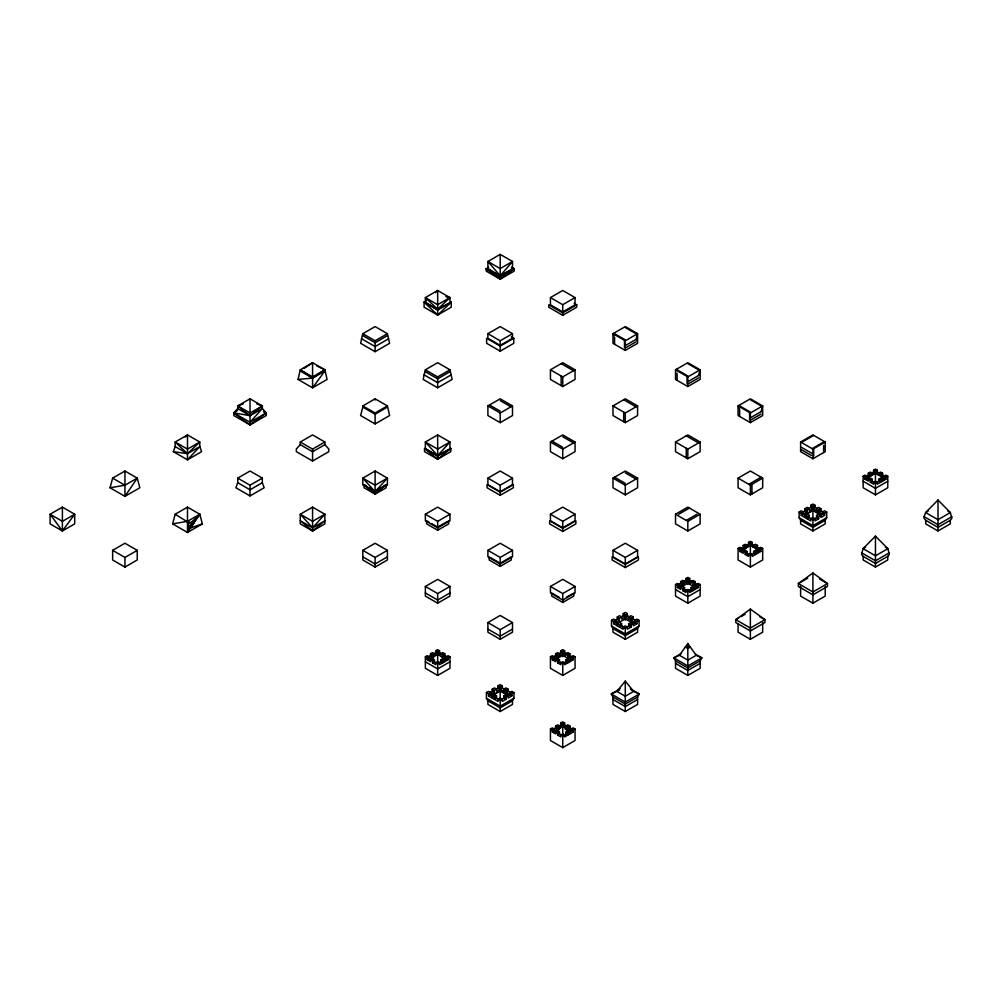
<?xml version="1.0" encoding="UTF-8"?>
<svg xmlns="http://www.w3.org/2000/svg" width="1002" height="1002" viewBox="0 0 1002 1002"><rect width="100%" height="100%" fill="white"/><g stroke="black" fill="none" stroke-linecap="round" stroke-linejoin="round"><path stroke-width="1.5" d="M250.024 398.809L250.024 424.923L266.269 415.542L266.269 412.899L262.336 408.565L262.336 405.91L250.024 398.809L237.725 405.91L237.725 408.565L233.792 412.899L233.792 415.542L250.024 424.923L266.269 412.899L263.564 411.334M437.661 662.485L437.661 654.068L444.988 659.466M437.661 459.229L424.522 448.52L437.661 456.11L437.661 434.918L425.362 442.02L425.362 448.52L437.661 456.11L437.661 459.229L450.787 451.651L450.787 448.52L437.661 455.622L424.522 448.52L424.522 451.651L437.661 459.229L450.787 448.52L437.661 455.622L425.362 442.02L437.661 449.121L449.961 442.02L449.961 448.52M508.59 695.814L500.198 690.303L500.198 691.067L508.59 695.902M511.408 267.559L514.201 268.699L500.198 279.195L500.198 254.383L512.498 261.484L512.498 268.699L500.198 275.8L487.899 268.699L486.195 268.699L486.195 271.104L500.198 279.195L514.201 271.104L514.201 268.699L511.659 267.233M562.748 734.704L562.748 726.287L570.075 731.673M620.188 688.825L611.258 693.973L625.286 702.076L639.314 693.973L633.69 691.405L625.286 681.122L625.286 711.52L637.585 704.419L637.585 697.004L639.314 693.973L630.383 688.825M750.373 609.091L735.831 619.674L735.831 622.568L750.373 630.959L764.914 622.568L764.914 619.674L750.373 609.091L750.373 639.301L762.672 632.199L762.672 622.568M875.46 536.145L875.46 567.082L887.759 559.98L887.759 556.361L889.363 554.444L887.822 548.658L875.46 536.145L863.085 548.658L861.557 554.444L863.16 556.361L875.46 563.475L887.759 556.361M361.584 338.751L360.632 343.323L375.111 351.689L389.59 343.323L387.411 333.691L375.111 326.589L362.812 333.691L361.584 338.751L375.111 346.567L388.651 338.751M424.122 374.861L423.182 379.432L437.661 387.799L452.14 379.432L449.961 369.801L437.661 362.699L425.362 369.801L424.122 374.861L437.661 382.676L451.188 374.861M298.057 379.432L300.274 369.801L312.574 362.699L324.873 369.801L327.09 379.432L312.574 387.812L298.057 379.432L312.574 378.105L324.873 371.003L312.574 387.812L312.574 362.699L303.957 368.523M362.812 407.113L360.595 415.542L375.111 423.921L389.628 415.542L387.411 405.91L375.111 398.809L362.812 405.91L362.812 407.113L375.111 414.214L387.411 407.113M110.057 487.761L112.637 478.129L124.949 471.028L137.249 478.129L139.829 487.761L124.949 496.353L110.057 487.761L124.949 485.231L137.249 478.129L124.949 496.353L124.949 471.028M172.607 523.871L175.187 514.239L187.487 507.137L199.786 514.239L202.366 523.871L187.487 532.463L172.607 523.871L187.487 521.341L199.786 514.239L187.487 532.463L187.487 507.137M636.007 339.428L637.585 333.691L625.286 326.589L612.986 333.691L612.986 343.323L625.286 350.424L637.585 343.323L637.585 333.691L625.286 340.793L612.986 333.691L613.775 335.645M698.544 375.537L700.135 369.801L687.823 362.699L675.523 369.801L675.523 379.432L687.823 386.534L700.135 379.432L700.135 369.801L687.823 376.902L675.523 369.801M761.082 411.647L762.672 405.91L750.373 398.809L738.073 405.91L738.073 415.542L750.373 422.644L762.672 415.542L762.672 405.91L750.373 413.012L738.073 405.91L739.125 408.515M173.346 451.651L175.187 446.591L175.187 442.02L187.487 434.918L199.786 442.02L199.786 446.591L201.627 451.651L187.487 459.818L173.346 451.651L187.487 453.693L199.786 446.591L187.487 459.818L187.487 434.918L185.245 437.047M237.725 482.701L235.883 487.761L250.024 495.927L264.177 487.761L262.336 482.701L262.336 478.129L250.024 471.028L237.725 478.129L237.725 482.701L250.024 489.803L262.336 482.701M924.094 516.644L925.623 512.561L937.997 500.036L950.372 512.561L951.9 518.335L950.297 520.263L937.997 527.365L925.698 520.263L924.094 518.335L924.094 516.644L937.997 524.672L951.9 516.644M187.487 532.463L189.115 528.48L199.786 514.239L191.031 522.731L191.232 524.271L188.952 527.202L189.115 528.48L202.366 523.871M681.46 653.454L673.807 657.863L675.523 660.894L675.523 668.309L687.823 675.411L700.135 668.309L700.135 660.894L701.851 657.863L695.476 654.181M493.059 696.114L490.617 694.712L490.617 692.557L488.525 691.342L486.421 692.557L486.421 698.219L487.899 700.799L487.899 704.419L500.198 711.52L512.498 704.419L512.498 700.799L513.976 698.219L513.976 692.557L511.884 691.342L509.78 692.557L509.78 694.712L507.338 696.114M618.146 623.908L615.704 622.492L615.704 620.338L613.612 619.123L611.508 620.338L611.508 626L612.986 628.58L612.986 632.199L625.286 639.301L637.585 632.199L637.585 628.58L639.063 626L639.063 620.338L636.971 619.123L634.867 620.338L634.867 622.492L632.425 623.908M805.771 515.579L803.328 514.164L803.328 512.009L801.237 510.795L799.133 512.009L799.133 517.671L800.611 520.263L800.611 523.871L812.91 530.972L825.21 523.871L825.21 520.263L826.688 517.671L826.688 512.009L824.596 510.795L822.492 512.009L822.492 514.164L820.049 515.579M679.431 655.295L687.823 643.572L696.227 655.295L701.851 657.863L687.823 665.967L673.807 657.863L679.431 655.295L687.823 660.143L696.227 655.295M62.4 530.972L74.699 514.239L62.4 507.137L50.1 514.239L50.1 523.871L62.4 530.972L74.699 523.871L74.699 514.239L62.4 521.341L50.1 514.239L62.4 530.972L62.4 507.137M175.187 514.239L191.232 524.271L199.786 514.239M625.286 681.122L616.881 691.405L611.258 693.973L612.986 697.004L612.986 704.419L625.286 711.52M500.198 254.383L487.899 261.484L500.198 275.8L512.498 261.484L500.198 268.586L487.899 261.484L487.899 268.699L500.198 276.79L514.201 268.699L512.498 268.699M236.497 411.334L233.792 412.899L250.024 422.268L262.336 408.565L250.024 415.667L233.792 412.899L237.537 410.256M375.111 491.731L387.411 478.129L375.111 471.028L362.812 478.129L362.812 484.63L375.111 491.731L387.411 484.63L387.411 478.129L375.111 485.231L362.812 478.129L375.111 491.731L362.812 484.63M437.661 455.622L449.961 442.02L437.661 434.918M300.274 444.675L296.329 449.009L296.329 451.651L312.574 461.02L328.806 451.651L328.806 449.009L324.873 444.675L324.873 442.02L312.574 434.918L300.274 442.02L300.274 444.675L312.574 451.777L324.873 444.675M449.961 302.166L449.961 297.581L437.661 290.48L425.362 297.581L437.661 309.267L451.226 302.166L437.661 309.267L424.084 302.166L437.661 315.054L451.226 302.166L451.226 307.213L437.661 315.054L424.084 307.213L424.084 302.166L426.551 300.738M187.487 453.693L199.786 442.02L187.487 449.121L175.187 442.02L187.487 453.693L175.187 446.591M435.419 292.609L437.661 290.48L437.661 315.054M437.661 309.267L449.961 297.581L445.852 296.742M187.487 521.341L188.952 527.202L193.724 522.831L193.536 521.29L191.031 522.731L187.487 521.341L189.115 528.48M366.519 486.045L364.064 484.63L364.064 487.761L375.111 494.136L386.171 484.63L387.411 484.63L375.111 491.005M312.574 530.972L324.873 520.739L312.574 527.841L300.274 520.739L312.574 530.972L324.873 523.871L324.873 514.239L312.574 507.137L300.274 514.239L300.274 523.871L312.574 530.972L312.574 507.137M237.725 408.565L250.024 415.667L262.336 405.91L256.863 403.931M430.321 659.466L437.661 654.068L437.661 655.421M555.409 731.673L562.748 726.287M812.91 572.981L798.369 583.565L798.369 586.458L812.91 594.85L827.452 586.458L827.452 583.565L812.91 572.981L812.91 603.191L825.21 596.09L825.21 586.458M300.274 371.003L312.574 378.105L324.873 369.801L316.67 365.868M491.819 695.814L500.198 690.303M741.994 550.649L750.373 545.151L758.752 550.649M804.531 515.266L812.91 509.755L821.302 515.266M867.068 478.43L875.447 472.919L883.827 478.43M500.198 279.195L486.195 268.699L488.738 267.233M262.336 405.91L250.024 413.012L237.725 405.91L243.198 403.931M324.873 369.801L312.574 376.902L300.274 369.801L312.574 378.105M362.812 333.691L375.111 340.793L387.411 333.691M449.961 297.581L437.661 304.683L425.362 297.581L425.362 302.166L437.661 309.994L451.226 302.166M387.411 335.62L375.111 342.722L362.812 335.62M250.024 422.268L266.269 412.899L263.564 411.772M112.637 550.348L124.949 543.247L137.249 550.348L137.249 559.98L124.949 567.082L112.637 559.98L112.637 550.348L124.949 557.45L137.249 550.348M487.899 333.691L500.198 326.589L512.498 333.691L512.498 338.275L500.198 345.377L487.899 338.275L487.899 333.691L500.198 340.793L512.498 333.691M550.436 297.581L562.748 290.48L575.048 297.581L575.048 304.808L562.748 311.91L550.436 304.808L550.436 297.581L562.748 304.683L575.048 297.581M237.725 478.129L250.024 485.231L262.336 478.129M300.274 442.02L312.574 449.121L324.873 442.02M362.812 405.91L375.111 413.012L387.411 405.91M425.362 369.801L437.661 376.902L449.961 369.801M449.961 371.729L437.661 378.831L425.362 371.729M191.232 524.271L193.724 522.831L191.607 527.039L191.457 525.749L188.952 527.202M500.198 346.103L513.775 338.275L513.775 343.323L500.198 351.163L486.634 343.323L486.634 338.275L500.198 346.103L500.198 351.163M562.748 312.9L576.751 304.808L576.751 307.213L562.748 315.304L548.745 307.213L548.745 304.808L562.748 312.9L562.748 315.304M487.899 405.91L500.198 398.809L512.498 405.91L512.498 415.542L500.198 422.644L487.899 415.542L487.899 405.91L500.198 413.012L512.498 405.91M550.436 369.801L562.748 362.699L575.048 369.801L575.048 379.432L562.748 386.534L550.436 379.432L550.436 369.801L562.748 376.902L575.048 369.801M626.075 345.151L636.796 338.964M378.794 488.888L381.248 487.46M383.703 486.045L386.171 484.63L386.171 487.761L375.111 494.136L364.064 484.63M437.661 456.11L450.787 448.52M626.075 347.556L636.007 341.832M362.812 550.348L375.111 543.247L387.411 550.348L387.411 559.98L375.111 567.082L362.812 559.98L362.812 550.348L375.111 557.45L387.411 550.348M425.362 514.239L437.661 507.137L449.961 514.239L449.961 520.739L437.661 527.841L425.362 520.739L425.362 514.239L437.661 521.341L449.961 514.239M487.899 478.129L500.198 471.028L512.498 478.129L512.498 484.63L500.198 491.731L487.899 484.63L487.899 478.129L500.198 485.231L512.498 478.129M550.436 442.02L562.748 434.918L575.048 442.02L575.048 451.651L562.748 458.753L550.436 451.651L550.436 442.02L562.748 449.121L575.048 442.02M612.986 405.91L625.286 398.809L637.585 405.91L637.585 415.542L625.286 422.644L612.986 415.542L612.986 405.91L625.286 413.012L637.585 405.91M688.624 381.261L699.333 375.074M447.481 521.453L437.661 527.115L431.524 523.57M387.411 556.849L375.111 563.951L362.812 556.849M500.198 492.22L513.337 484.63L513.337 487.761L500.198 495.339L487.06 487.761L487.06 484.63L500.198 492.22L500.198 495.339M688.624 383.666L698.544 377.942M429.069 522.155L426.601 520.739L426.601 523.871L437.661 530.246L448.708 523.871L448.708 520.739M425.362 586.458L437.661 579.356L449.961 586.458L449.961 596.09L437.661 603.191L425.362 596.09L425.362 586.458L437.661 593.56L449.961 586.458M487.899 550.348L500.198 543.247L512.498 550.348L512.498 556.849L500.198 563.951L487.899 556.849L487.899 550.348L500.198 557.45L512.498 550.348M550.436 514.239L562.748 507.137L575.048 514.239L575.048 520.739L562.748 527.841L550.436 520.739L550.436 514.239L562.748 521.341L575.048 514.239M612.986 478.129L625.286 471.028L637.585 478.129L637.585 487.761L625.286 494.863L612.986 487.761L612.986 478.129L625.286 485.231L637.585 478.129M675.523 442.02L687.823 434.918L700.135 442.02L700.135 451.651L687.823 458.753L675.523 451.651L675.523 442.02L687.823 449.121L700.135 442.02M751.162 417.371L761.883 411.183M449.961 592.959L437.661 600.06L425.362 592.959M562.748 528.317L575.874 520.739L575.874 523.871L562.748 531.448L549.61 523.871L549.61 520.739L562.748 528.317L562.748 531.448M751.162 419.775L761.082 414.051M489.151 556.849L489.151 559.98L500.198 566.355L511.245 559.98L511.245 556.849L500.198 563.224L490.379 557.563M443.773 660.08L446.216 658.677L446.216 656.748L448.082 655.671L449.961 656.748L449.961 668.309L437.661 675.411L425.362 668.309L425.362 656.748L427.228 655.671L429.106 656.748L429.106 658.677L431.286 659.93M434.392 653.692L432.376 654.857L432.376 656.786L430.497 655.709L430.497 653.78L432.513 652.615L434.392 653.692L434.392 655.621M446.992 656.961L444.813 655.709L444.813 653.78L442.796 652.615L440.93 653.692L440.93 655.621L435.782 652.653L435.782 650.724L437.661 649.647L439.527 650.724L439.527 652.653L427.228 659.754L427.228 657.826L429.106 656.748M428.317 656.961L430.898 655.471M433.34 654.068L435.782 652.653M487.899 622.568L500.198 615.466L512.498 622.568L512.498 632.199L500.198 639.301L487.899 632.199L487.899 622.568L500.198 629.669L512.498 622.568M550.436 586.458L562.748 579.356L575.048 586.458L575.048 592.959L562.748 600.06L550.436 592.959L550.436 586.458L562.748 593.56L575.048 586.458M612.986 550.348L625.286 543.247L637.585 550.348L637.585 556.849L625.286 563.951L612.986 556.849L612.986 550.348L625.286 557.45L637.585 550.348M675.523 514.239L687.823 507.137L700.135 514.239L700.135 523.871L687.823 530.972L675.523 523.871L675.523 514.239L687.823 521.341L700.135 514.239M738.073 478.129L750.373 471.028L762.672 478.129L762.672 487.761L750.373 494.863L738.073 487.761L738.073 478.129L750.373 485.231L762.672 478.129M800.611 442.02L812.91 434.918L825.21 442.02L825.21 451.651L812.91 458.753L800.611 451.651L800.611 442.02L812.91 449.121L825.21 442.02M435.782 650.724L437.661 651.814L439.527 650.724M802.201 442.02L813.712 435.382M678.705 514.239L689.414 508.052M430.321 659.654L432.764 658.239M427.228 659.754L430.497 661.646L430.497 659.717L432.376 658.64L434.392 659.804L434.392 661.721L436.571 662.986M430.497 659.717L432.513 660.882L434.392 659.804M440.93 653.692L442.947 654.857L444.813 653.78M432.513 660.882L432.513 662.81L434.392 661.721M442.947 654.857L442.947 656.786L444.813 655.709M432.513 662.81L435.782 664.689L435.782 662.773L437.661 661.683L439.527 662.773L439.527 664.689L448.082 659.754L448.082 657.826L446.216 656.748M444.813 659.717L442.796 660.882L442.796 662.81L440.93 661.721L440.93 659.804L442.947 658.64L444.813 659.717L444.813 661.646M438.751 662.986L441.318 661.495M435.782 662.773L437.661 663.85L439.527 662.773M448.082 657.826L449.961 656.748M686.245 520.426L696.954 514.239M748.782 484.317L761.082 477.215M812.121 448.671L823.631 442.02M449.961 661.808L437.661 668.91L425.362 661.808M566.431 597.205L572.568 593.66M512.498 629.068L500.198 636.17L487.899 629.068M625.286 564.427L638.424 556.849L638.424 559.98L625.286 567.558L612.147 559.98L612.147 556.849L625.286 564.427L625.286 567.558M559.066 597.205L551.689 592.959L551.689 596.09L562.748 602.465L573.795 596.09L573.795 592.959M489.74 692.795L492.182 691.393L492.182 689.226L494.437 687.923L496.541 689.138L496.541 691.292L502.303 687.973L504.745 689.376M513.976 692.557L511.884 693.76L511.884 695.927L498.107 687.973L498.107 685.806L500.198 684.604L502.303 685.806L502.303 687.973M614.827 620.576L617.27 619.173L617.27 617.007L619.524 615.704L621.628 616.919L621.628 619.073L627.39 615.754L629.82 617.157M634.867 620.338L636.971 621.553L636.971 623.707L623.194 615.754L623.194 613.6L625.286 612.385L627.39 613.6L627.39 615.754M802.452 512.247L804.894 510.845L804.894 508.69L807.161 507.375L809.253 508.59L809.253 510.744L815.014 507.425L817.457 508.828M826.688 512.009L824.596 513.224L824.596 515.379L810.818 507.425L810.818 505.271L812.91 504.056L815.014 505.271L815.014 507.425M568.848 660.08L571.303 658.677L571.303 656.748L573.169 655.671L575.048 656.748L575.048 668.309L562.748 675.411L550.436 668.309L550.436 656.748L552.315 655.671L554.194 656.748L554.194 658.677L556.373 659.93M559.479 653.692L557.463 654.857L557.463 656.786L555.584 655.709L555.584 653.78L557.6 652.615L559.479 653.692L559.479 655.621M572.079 656.961L569.9 655.709L569.9 653.78L567.883 652.615L566.017 653.692L566.017 655.621L560.87 652.653L560.87 650.724L562.748 649.647L564.614 650.724L564.614 652.653L552.315 659.754L552.315 657.826L554.194 656.748M693.935 587.873L696.377 586.458L696.377 584.529L698.256 583.452L700.135 584.529L700.135 596.09L687.823 603.191L675.523 596.09L675.523 584.529L677.402 583.452L679.268 584.529L679.268 586.458L681.448 587.711M684.566 581.486L682.537 582.65L682.537 584.567L680.671 583.49L680.671 581.561L682.688 580.396L684.566 581.486L684.566 583.402M697.167 584.742L694.987 583.49L694.987 581.561L692.971 580.396L691.092 581.486L691.092 583.402L685.957 580.434L685.957 578.505L687.823 577.428L689.702 578.505L689.702 580.434L677.402 587.535L677.402 585.619L675.523 584.529M756.485 551.764L758.927 550.348L758.927 548.42L760.794 547.342L762.672 548.42L762.672 559.98L750.373 567.082L738.073 559.98L738.073 548.42L739.939 547.342L741.818 548.42L741.818 550.348L743.998 551.601M747.104 545.376L745.087 546.541L745.087 548.457L743.208 547.38L743.208 545.451L745.225 544.286L747.104 545.376L747.104 547.292M746.052 545.739L748.494 544.324L748.494 542.408L750.373 541.318L752.239 542.408L752.239 544.324L739.939 551.426L739.939 549.509L738.073 548.42M884.014 479.82L884.014 476.2L885.881 475.123L887.759 476.2L887.759 487.761L875.46 494.863L863.16 487.761L863.16 476.2L865.027 475.123L866.905 476.2L866.905 478.129L869.085 479.394M872.191 473.157L870.174 474.322L870.174 476.238L868.296 475.161L868.296 473.232L870.312 472.067L872.191 473.157L872.191 475.073M884.791 476.426L882.612 475.161L882.612 473.232L880.595 472.067L878.729 473.157L878.729 475.073L873.581 472.105L873.581 470.188L875.46 469.099L877.326 470.188L877.326 472.105L865.027 479.207L865.027 477.29L863.16 476.2M495.664 689.376L498.107 687.973M620.752 617.157L623.194 615.754M808.376 508.828L810.818 507.425M486.421 692.557L488.525 693.76L490.617 692.557M492.182 689.226L494.274 690.441L496.541 689.138M498.107 685.806L500.198 687.021L502.303 685.806M611.508 620.338L613.612 621.553L615.704 620.338M617.27 617.007L619.361 618.221L621.628 616.919M623.194 613.6L625.286 614.802L627.39 613.6M799.133 512.009L801.237 513.224L803.328 512.009M804.894 508.69L806.998 509.893L809.253 508.59M810.818 505.271L812.91 506.473L815.014 505.271M553.405 656.961L555.985 655.471M558.427 654.068L560.87 652.653M678.492 584.742L681.072 583.264M683.514 581.849L685.957 580.434M741.029 548.633L743.609 547.155M866.116 476.426L868.696 474.935M871.139 473.52L873.581 472.105M560.87 650.724L562.748 651.814L564.614 650.724M677.402 585.619L679.268 584.529M685.957 578.505L687.823 579.594L689.702 578.505M739.939 549.509L741.818 548.42M748.494 542.408L750.373 543.485L752.239 542.408M865.027 477.29L866.905 476.2M875.447 481.799L875.46 471.266L877.326 470.188M488.525 693.76L488.525 695.927L494.274 692.595L494.274 690.441M613.612 621.553L613.612 623.707L619.361 620.376L619.361 618.221M801.237 513.224L801.237 515.379L806.998 512.06L806.998 509.893M491.819 695.902L499.009 691.756M503.856 691.292L503.856 689.138L505.96 687.923L508.214 689.226L508.214 691.393L510.657 692.795M616.906 623.695L625.286 618.848L633.665 623.695M628.943 619.073L628.943 616.919L631.047 615.704L633.302 617.007L633.302 619.173L635.744 620.576M804.531 515.366L811.72 511.22M816.58 510.744L816.58 508.59L818.672 507.375L820.939 508.69L820.939 510.845L823.368 512.247M555.409 659.654L562.748 655.421L570.075 659.654M680.496 587.435L687.823 583.202L695.163 587.435M739.939 551.426L743.208 553.317L743.208 551.388L745.087 550.311L747.104 551.476L747.104 553.405L749.283 554.657M751.462 546.04L753.642 547.292L753.642 545.376L755.508 544.286L757.537 545.451L757.537 547.38L759.704 548.633M865.027 479.207L868.296 481.098L868.296 479.169L870.174 478.092L872.191 479.257L872.191 481.185L874.37 482.438M492.182 698.031L492.182 695.876L494.437 697.179L496.541 695.977L496.541 698.131L499.009 699.546M503.856 689.138L506.123 690.441L508.214 689.226M619.524 624.972L621.628 623.758L621.628 625.912L619.524 627.127L619.524 624.972L617.27 623.657L617.27 625.824M628.943 616.919L631.21 618.221L633.302 617.007M804.894 517.495L804.894 515.341L807.161 516.644L809.253 515.429L809.253 517.583L811.72 519.011M816.58 508.59L818.834 509.893L820.939 508.69M552.315 659.754L555.584 661.646L555.584 659.717L557.6 660.882L559.479 659.804L559.479 661.721L561.659 662.986M566.017 653.692L568.034 654.857L569.9 653.78M677.402 587.535L680.671 589.427L680.671 587.498L682.688 588.662L684.554 587.585L684.554 589.514L686.733 590.767M691.092 581.486L693.121 582.65L694.987 581.561M743.208 551.388L745.225 552.553L747.104 551.476M753.642 545.376L755.658 546.541L757.537 545.451M868.296 479.169L870.312 480.334L872.191 479.257M878.729 473.157L880.745 474.322L882.612 473.232M496.541 698.131L494.437 699.346L494.437 697.179M508.214 691.393L506.123 692.595L506.123 690.441M557.6 660.882L557.6 662.81L559.479 661.721M568.034 654.857L568.034 656.786L569.9 655.709M633.302 619.173L631.21 620.376L631.21 618.221M682.688 588.662L682.688 590.591L684.554 589.514M693.121 582.65L693.121 584.567L694.987 583.49M745.225 552.553L745.225 554.482L747.104 553.405M755.658 546.541L755.658 548.457L757.537 547.38M809.253 517.583L807.161 518.798L807.161 516.644M820.939 510.845L818.834 512.06L818.834 509.893M870.312 480.334L870.312 482.263L872.191 481.185M880.745 474.322L880.745 476.238L882.612 475.161M557.6 662.81L560.87 664.689L560.87 662.773L562.748 661.683L564.614 662.773L564.614 664.689L573.169 659.754L573.169 657.826L575.048 656.748M569.9 659.717L567.883 660.882L567.883 662.81L566.017 661.721L566.017 659.804L568.034 658.64L569.9 659.717L569.9 661.646M682.688 590.591L685.957 592.483L685.957 590.554L687.823 589.477L689.702 590.554L689.702 592.483L698.256 587.535L698.256 585.619L696.377 584.529M694.987 589.427L694.987 587.498L692.971 588.662L692.971 590.591L691.092 589.514L691.092 587.585L693.121 586.42M745.225 554.482L748.494 556.373L748.494 554.444L750.373 553.367L752.239 554.444L752.239 556.373L760.794 551.426L760.794 549.509L762.672 548.42M757.537 551.388L755.508 552.553L755.508 554.482L753.642 553.405L753.642 551.476L755.658 550.311L757.537 551.388L757.537 553.317M870.312 482.263L873.581 484.154L873.581 482.225L875.46 481.148L877.326 482.225L877.326 484.154L885.881 479.207L885.881 477.29L884.014 476.2M882.612 479.169L880.595 480.334L880.595 482.263L878.729 481.185L878.729 479.257L880.745 478.092L882.612 479.169L882.612 481.098M488.525 695.927L498.107 701.45L498.107 699.296L500.198 698.081L502.303 699.296L502.303 701.45L505.96 699.346L505.96 697.179L508.214 695.876L508.214 698.031L511.884 695.927M501.426 699.534L503.856 698.131L503.856 695.977L506.123 694.674M613.612 623.707L623.194 629.231L623.194 627.077L625.286 625.874L627.39 627.077L627.39 629.231L631.047 627.127L631.047 624.972L633.302 623.657L633.302 625.824L636.971 623.707M626.5 627.327L628.943 625.912L628.943 623.758L631.21 622.455L633.302 623.657M801.237 515.379L810.818 520.915L810.818 518.748L812.91 517.546L815.014 518.748L815.014 520.915L818.672 518.798L818.672 516.644L820.939 515.341L820.939 517.495L824.596 515.379M814.138 518.998L816.58 517.583L816.58 515.429L818.834 514.126M563.838 662.986L566.406 661.495M688.913 590.767L691.493 589.276M751.462 554.657L754.043 553.167M876.55 482.438L879.117 480.947M881.572 479.545L884.014 478.129M560.87 662.773L562.748 663.85L564.614 662.773M685.957 590.554L687.823 591.631L689.702 590.554M698.256 585.619L700.135 584.529M748.494 554.444L750.373 555.521L752.239 554.444M873.581 482.225L875.46 483.302L877.326 482.225M885.881 477.29L887.759 476.2M498.107 699.296L500.198 700.511L502.303 699.296M623.194 627.077L625.286 628.292L627.39 627.077M636.971 621.553L639.063 620.338M810.818 518.748L812.91 519.963L815.014 518.748M700.135 589.589L687.823 596.691L675.523 589.589M887.759 481.261L875.46 488.362L863.16 481.261M513.976 698.219L500.198 706.172L486.421 698.219M639.063 626L625.286 633.953L611.508 626M826.688 517.671L812.91 525.624L799.133 517.671M512.498 700.799L500.198 707.9L487.899 700.799M637.585 628.58L625.286 635.681L612.986 628.58M825.21 520.263L812.91 527.365L800.611 520.263M738.474 618.146L735.831 619.674L750.373 628.066L764.914 619.674L759.629 616.631M741.117 616.631L745.087 614.339M807.625 578.229L798.369 583.565L812.91 591.969L827.452 583.565L819.523 578.993M690.315 647.042L687.823 648.482L685.343 647.042M568.848 732.299L571.303 730.896L571.303 728.968L573.169 727.89L575.048 728.968L575.048 740.516L562.748 747.617L550.436 740.516L550.436 728.968L552.315 727.89L554.194 728.968L554.194 730.896L556.373 732.149M559.479 725.911L557.463 727.076L557.463 729.005L555.584 727.928L555.584 725.999L557.6 724.834L559.479 725.911L559.479 727.84M572.079 729.18L569.9 727.928L569.9 725.999L567.883 724.834L566.017 725.911L566.017 727.84L560.87 724.872L560.87 722.943L562.748 721.866L564.614 722.943L564.614 724.872L552.315 731.974L552.315 730.045L550.436 728.968M865.565 547.23L863.085 548.658L875.46 555.809L887.822 548.658L885.355 547.23M928.102 511.12L925.623 512.561L937.997 519.7L950.372 512.561L947.892 511.12M619.286 690.015L616.881 691.405L625.286 696.252L633.69 691.405L631.285 690.015M553.405 729.18L555.985 727.69M558.427 726.287L560.87 724.872M552.315 730.045L554.194 728.968M560.87 722.943L562.748 724.033L564.614 722.943M555.409 731.873L559.078 729.757M552.315 731.974L555.584 733.865L555.584 731.936L557.463 730.859L559.479 732.024L559.479 733.94L561.659 735.205M555.584 731.936L557.6 733.101L559.479 732.024M566.017 725.911L568.034 727.076L569.9 725.999M557.6 733.101L557.6 735.03L559.479 733.94M568.034 727.076L568.034 729.005L569.9 727.928M557.6 735.03L560.87 736.908L560.87 734.992L562.748 733.902L564.614 734.992L564.614 736.908L573.169 731.974L573.169 730.045L571.303 728.968M569.9 731.936L567.883 733.101L567.883 735.03L566.017 733.94L566.017 732.024L568.034 730.859L569.9 731.936L569.9 733.865M563.838 735.205L566.406 733.714M560.87 734.992L562.748 736.069L564.614 734.992M573.169 730.045L575.048 728.968M637.585 697.004L625.286 704.105L612.986 697.004M700.135 660.894L687.823 667.996L675.523 660.894M889.363 552.753L875.46 560.782L861.557 552.753M637.585 699.496L625.286 706.598L612.986 699.496M700.135 663.387L687.823 670.488L675.523 663.387M925.698 520.263L925.698 523.871L937.997 530.972L950.297 523.871L950.297 520.263M500.198 275.8L514.201 268.699M877.326 472.105L879.505 473.37M873.581 470.188L875.46 471.266M625.286 327.504L636.796 334.154M687.823 363.613L699.333 370.264M750.373 399.723L761.883 406.374M880.745 476.238L885.881 479.207M574.196 303.343L576.751 304.808M868.296 473.232L870.174 474.322M878.729 479.257L880.595 480.334M613.775 333.24L625.286 339.878M676.325 369.35L687.823 375.988M738.862 405.459L750.373 412.098M801.412 447.293L812.121 453.48M801.412 449.698L811.332 455.434M486.195 268.699L500.198 276.79M822.492 512.009L824.596 513.224M561.158 363.613L573.457 370.715M623.695 399.723L636.007 406.825M686.245 435.832L698.544 442.934M812.91 510.519L821.302 515.366M511.308 336.847L513.775 338.275M816.58 515.429L818.672 516.644M804.894 510.845L806.998 512.06M816.58 517.583L818.672 518.798M806.998 514.126L809.253 515.429M424.084 302.166L437.661 309.994M875.46 567.082L863.16 559.98L863.16 556.361M752.239 544.324L754.418 545.589M758.927 548.42L760.794 549.509M500.198 400.637L510.92 406.825M562.748 436.747L573.457 442.934M625.286 472.856L636.007 479.044M748.494 544.324L750.373 545.414M755.658 548.457L760.794 551.426M743.208 545.451L745.087 546.541M753.642 551.476L755.508 552.553M489.49 404.996L500.198 411.183M552.027 441.105L562.748 447.293M614.577 477.215L625.286 483.402M812.91 603.191L800.611 596.09L800.611 586.458M689.702 580.434L691.881 581.699M693.121 584.567L698.256 587.535M680.671 581.561L682.537 582.65M691.092 587.585L692.971 588.662M682.537 586.42L684.554 587.585M750.373 639.301L738.073 632.199L738.073 623.945M628.943 623.758L631.047 624.972M617.27 619.173L619.361 620.376M628.943 625.912L631.047 627.127M619.361 622.455L621.628 623.758M620.501 625.261L625.286 628.029M368.974 487.46L371.429 488.888M564.614 652.653L566.794 653.918M571.303 656.748L573.169 657.826M568.034 656.786L573.169 659.754M555.584 653.78L557.463 654.857M566.017 659.804L567.883 660.882M557.463 658.64L559.479 659.804M550.436 656.748L552.315 657.826M509.78 692.557L511.884 693.76M439.527 652.653L441.707 653.918M564.614 724.872L566.794 726.124M442.947 656.786L448.082 659.754M568.034 729.005L573.169 731.974M442.546 658.239L444.988 659.654M565.191 729.055L570.075 731.873M503.856 695.977L505.96 697.179M430.497 653.78L432.376 654.857M440.93 659.804L442.796 660.882M555.584 725.999L557.463 727.076M566.017 732.024L567.883 733.101M492.182 691.393L494.274 692.595M503.856 698.131L505.96 699.346M494.274 694.662L496.541 695.977M425.362 656.748L427.228 657.826M112.637 478.129L124.949 485.231M233.792 412.899L250.024 424.923M237.725 405.91L250.024 415.667M937.997 500.036L937.997 530.972M875.46 483.302L875.46 494.863M823.631 445.351L823.631 452.566M813.712 448.671L813.712 455.885M812.91 449.121L812.91 458.753M812.91 506.473L812.91 518.635M812.91 519.963L812.91 530.972M751.963 484.317L751.963 493.948M750.373 413.012L750.373 422.644M750.373 485.231L750.373 494.863M750.373 543.485L750.373 554.018M750.373 555.521L750.373 567.082M749.584 412.561L749.584 419.775M739.651 409.242L739.651 416.456M687.823 376.902L687.823 386.534M687.823 449.121L687.823 458.753M687.823 521.341L687.823 530.972M687.823 579.594L687.823 584.404M687.823 591.631L687.823 603.191M687.823 646.19L687.823 643.572L687.823 675.411M687.034 376.451L687.034 383.666M686.245 448.207L686.245 457.839M677.114 373.132L677.114 380.347M636.796 333.24L636.796 340.455M625.286 340.793L625.286 350.424M625.286 413.012L625.286 422.644M625.286 485.231L625.286 494.863M625.286 557.45L625.286 563.951M625.286 614.802L625.286 620.2M625.286 628.292L625.286 639.301M624.496 340.342L624.496 347.556M623.695 412.098L623.695 421.729M614.577 337.023L614.577 344.237M562.748 304.683L562.748 311.91M562.748 376.902L562.748 386.534M562.748 449.121L562.748 458.753M562.748 521.341L562.748 527.841M562.748 593.56L562.748 602.465M562.748 651.814L562.748 656.623M562.748 663.85L562.748 675.411M562.748 724.033L562.748 725.949M562.748 736.069L562.748 747.617M561.158 375.988L561.158 385.62M500.198 340.793L500.198 345.377M500.198 413.012L500.198 422.644M500.198 485.231L500.198 491.731M500.198 557.45L500.198 566.355M500.198 629.669L500.198 639.301M500.198 687.021L500.198 699.171M500.198 700.511L500.198 711.52M437.661 376.902L437.661 387.799M437.661 521.341L437.661 530.246M437.661 593.56L437.661 603.191M437.661 651.814L437.661 653.73M437.661 663.85L437.661 675.411M375.111 340.793L375.111 351.689M375.111 398.809L375.111 400.011M375.111 413.012L375.111 423.921M375.111 471.028L375.111 494.136M375.111 557.45L375.111 567.082M312.574 449.121L312.574 461.02M250.024 485.231L250.024 495.927M124.949 557.45L124.949 567.082M324.873 514.239L312.574 527.841L300.274 514.239L312.574 521.341L324.873 514.239"/></g></svg>
